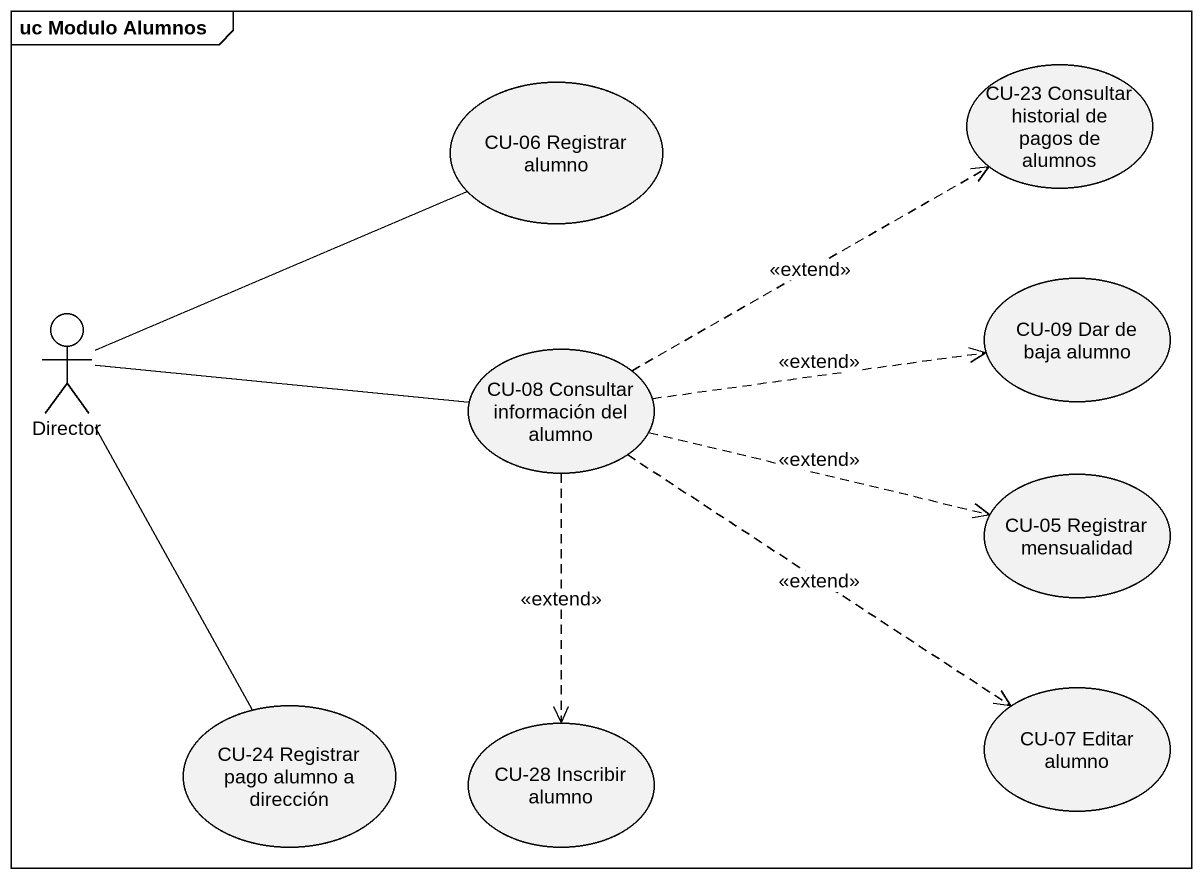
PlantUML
@startuml
mainframe uc Modulo Alumnos
usecase "CU-23 Consultar historial de pagos de alumnos" as CU_23_Consultar_historial
usecase "CU-06 Registrar alumno" as CU_06_Registrar_alumno
actor Director
usecase "CU-09 Dar de baja alumno" as CU_09_Dar_de_baja_alumno
usecase "CU-08 Consultar información del alumno" as CU_08_Consultar_información
usecase "CU-05 Registrar mensualidad" as CU_05_Registrar_mensualidad
usecase "CU-24 Registrar pago alumno a dirección" as CU_24_Registrar_pago_alumno
usecase "CU-07 Editar alumno" as CU_07_Editar_alumno
usecase "CU-28 Inscribir alumno" as CU_28_Inscribir_alumno
Director -right- CU_06_Registrar_alumno
Director -right- CU_08_Consultar_información
Director -- CU_24_Registrar_pago_alumno
CU_08_Consultar_información .right.> CU_23_Consultar_historial : <<extend>>
CU_08_Consultar_información .right.> CU_09_Dar_de_baja_alumno : <<extend>>
CU_08_Consultar_información .right.> CU_05_Registrar_mensualidad : <<extend>>
CU_08_Consultar_información ..> CU_07_Editar_alumno : <<extend>>
CU_08_Consultar_información ..> CU_28_Inscribir_alumno : <<extend>>
@enduml
